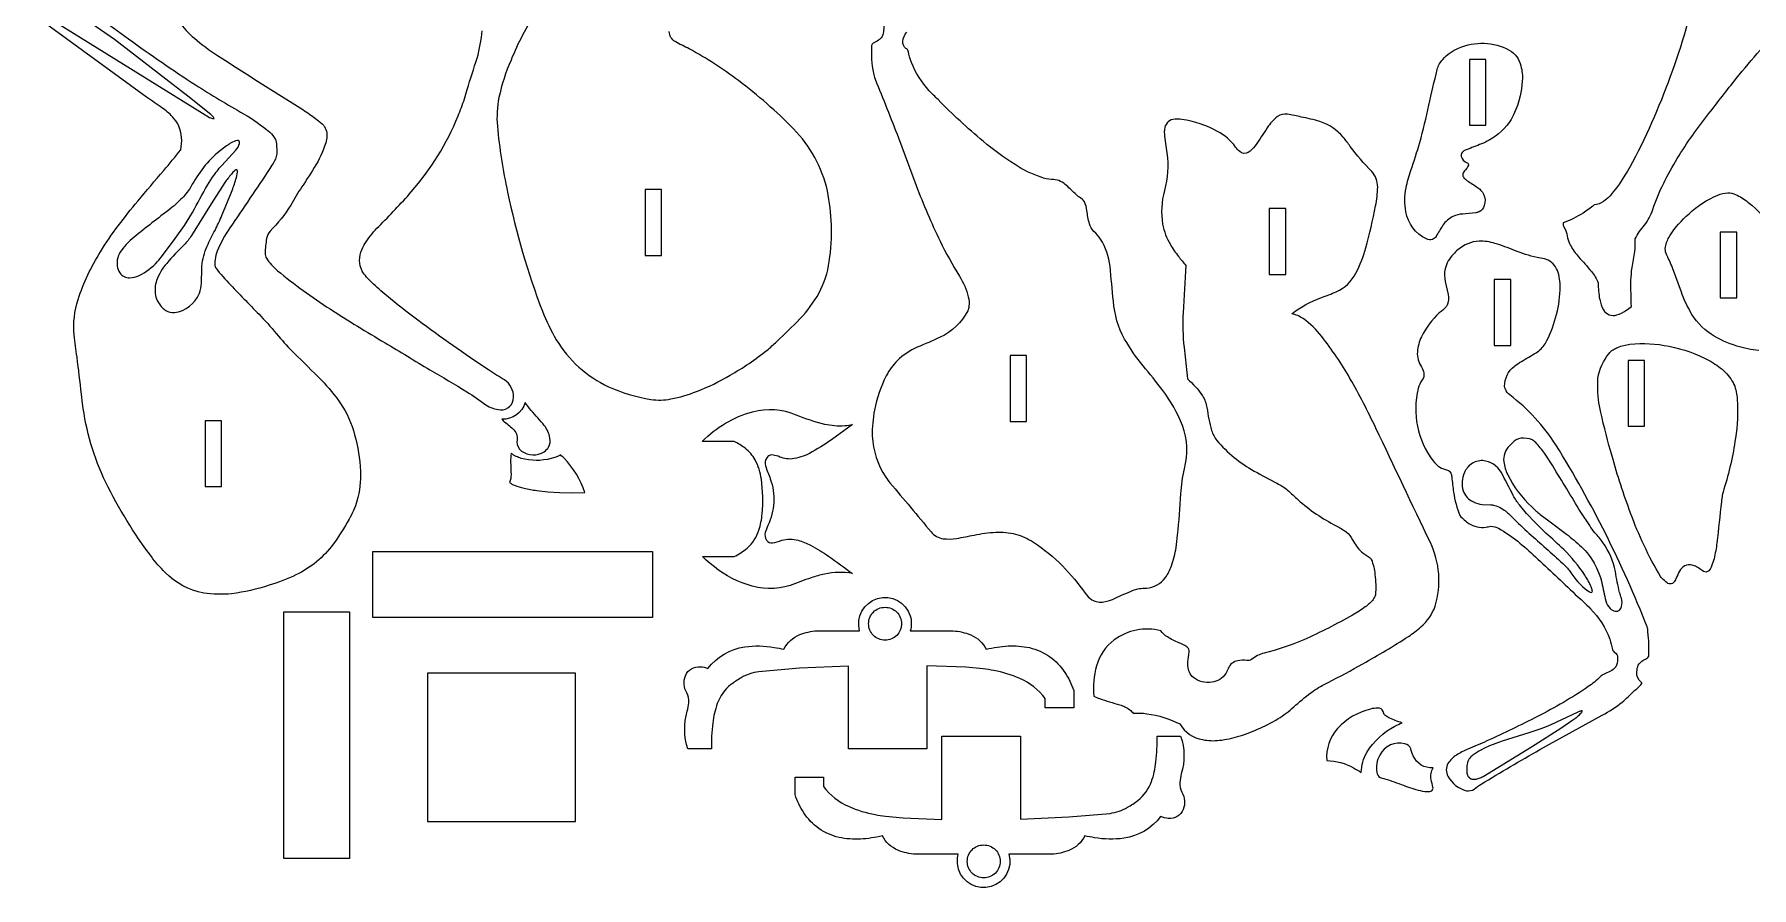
# Model space of a CAD drawing. Extents: x 32.4 to 58.1, y 34.3 to 60.7.
# Drawn here: x 33.59 to 46.64, y 34.32 to 40.8 of the extents above; entities that cross this region are included whole.
import ezdxf

# ---------------------------------------------------------------- set-up
doc = ezdxf.new("R2010")
doc.units = 0
doc.header["$MEASUREMENT"] = 0
doc.layers.get('0').update_dxf_attribs({"linetype": 'CONTINUOUS'})

msp = doc.modelspace()

# ---------------------------------------------------------------- linework, layer by layer
for points in [[(46.24, 41.259, -0.06998), (45.734, 39.833, -0.054587), (45.563, 39.578, -0.060533), (45.513, 39.533, -0.121482), (45.442, 39.508, -0.017862), (45.358, 39.446, -0.052111), (45.206, 39.372, 0.084045), (45.208, 39.346), (45.223, 39.319, -0.07001), (45.24, 39.258, 0.083688), (45.262, 39.2, 0.054453), (45.324, 39.113, -0.011189), (45.421, 39.002, -0.080114), (45.473, 38.916, 0.047416), (45.484, 38.789, 0.07289), (45.513, 38.711, 0.34604), (45.615, 38.672, 0.088409), (45.684, 38.707, 0.023316), (45.725, 38.737, -0.012067), (45.722, 38.933, -0.027321), (45.73, 39.033, 0.002834), (45.75, 39.154, 0.056011), (45.753, 39.25, -0.071074), (45.825, 39.354, 0.082801), (45.888, 39.473, -0.039303), (45.971, 39.673, -0.041317), (46.191, 40.038, -0.01279), (46.312, 40.199, -0.002575), (46.522, 40.469, -0.004557), (46.704, 40.685, 0.037227)], [(33.847, 41.083, -0.012383), (34.302, 40.77, 0.01223), (34.811, 40.42, 0.014301), (35.176, 40.201, -0.042411), (35.375, 40.061, -0.088325), (35.418, 40.006, -0.076044), (35.423, 39.987, -0.015369), (35.43, 39.918, -0.136441), (35.408, 39.837, -0.018535), (35.375, 39.784, -0.004199), (35.072, 39.334, 0.056207), (34.976, 39.156, 0.042412), (34.959, 39.094, 0.058848), (34.96, 39.037, 0.101927), (34.964, 39.029, 0.020438), (35.077, 38.9, 0.001728), (35.308, 38.662, -0.020685), (35.442, 38.51, 0.02085), (35.561, 38.381, -0.00626), (35.768, 38.176, -0.039956), (35.913, 38, -0.082891), (36.02, 37.762, -0.058029), (36.065, 37.486, -0.073607), (36.038, 37.258, -0.06477), (35.978, 37.12, -0.025886), (35.858, 36.931, -0.122847), (35.574, 36.697, -0.042927), (35.37, 36.618, -0.04576), (35.085, 36.554, -0.066833), (34.873, 36.559, -0.15539), (34.58, 36.716, -0.040173), (34.475, 36.836, -0.047028), (34.129, 37.4, -0.081292), (33.952, 38), (33.943, 38.07, 0.005529), (33.91, 38.352, -0.015685), (33.888, 38.52, -0.097684), (33.918, 38.79, -0.061349), (34.088, 39.152, -0.026208), (34.224, 39.35, -0.013982), (34.372, 39.537, -0.00225), (34.569, 39.77, 0.007118), (34.698, 39.926, 0.158315), (34.681, 40.113, 0.086471), (34.636, 40.178, 0.049518), (34.556, 40.246, -0.002364), (34.439, 40.327), (33.586, 40.947, -0.234918)], [(34.684, 40.901, 0.053471), (34.802, 40.774, 0.031193), (34.978, 40.644, 0.005735), (35.627, 40.232, -0.016271), (35.724, 40.164, -0.02397), (35.773, 40.124, -0.055798), (35.791, 40.103, -0.188357), (35.807, 40.006, -0.075838), (35.726, 39.813, -0.013639), (35.619, 39.646, 0.016874), (35.535, 39.507, -0.05711), (35.377, 39.309, 0.143129), (35.351, 39.254, 0.024664), (35.339, 39.14, 0.147362), (35.35, 39.103, 0.073921), (35.435, 39.008, 0.029468), (35.833, 38.718, 0.010233), (36.252, 38.46, -0.002494), (36.592, 38.255, -0.00755), (36.874, 38.088, -0.015708), (37.017, 37.99, 0.136557), (37.129, 37.951, 0.202531), (37.199, 37.978, 0.202531), (37.228, 38.047, 0.257056), (37.16, 38.178, -0.018466), (37.037, 38.255, -0.011831), (36.5, 38.632, -0.012523), (36.263, 38.819, -0.011359), (36.15, 38.919, -0.059781), (36.077, 39.005, -0.219913), (36.075, 39.168, -0.052083), (36.107, 39.228, -0.045968), (36.203, 39.344, 0.014814), (36.451, 39.607, 0.082566), (36.807, 40.184, 0.009935), (36.855, 40.313, 0.020498), (36.875, 40.385, 0.001991), (36.951, 40.624, 0.048804), (36.99, 40.832, 0.041593)], [(37.404, 40.978, 0.052119), (37.209, 40.609, 0.048738), (37.117, 40.324, 0.069553), (37.105, 40.107, 0.030199), (37.183, 39.605, 0.039197), (37.447, 38.702, 0.040842), (37.553, 38.484, 0.148619), (37.95, 38.127, 0.064931), (38.272, 38.03, 0.081587), (38.424, 38.034, 0.051308), (38.62, 38.091, 0.041327), (38.874, 38.214, 0.039479), (39.156, 38.405, 0.020029), (39.227, 38.469, 0.008735), (39.405, 38.642, 0.066326), (39.55, 38.839, 0.084353), (39.628, 39.078, 0.046386), (39.644, 39.358, 0.044458), (39.614, 39.614, 0.138648), (39.356, 40.087, 0.036036), (38.938, 40.453, 0.03862), (38.563, 40.694, -0.013076), (38.456, 40.749, -0.256246), (38.412, 40.825, -0.097939)], [(40.042, 40.872, -0.140348), (40.029, 40.787, -0.115718), (40.003, 40.759, -0.016804), (39.962, 40.736, 0.169919), (39.95, 40.72, 0.066528), (39.963, 40.509, 0.032101), (39.977, 40.464, -0.004185), (40.154, 40.017), (40.289, 39.656, 0.022577), (40.47, 39.233, 0.024484), (40.618, 38.967, -0.074094), (40.685, 38.81, -0.078605), (40.69, 38.739, -0.085388), (40.68, 38.703, -0.157876), (40.471, 38.502, -0.015027), (40.296, 38.427, 0.088726), (40.146, 38.325, 0.077435), (40.061, 38.21, 0.071898), (39.972, 37.949, 0.056234), (39.955, 37.753, 0.136048), (40.057, 37.44, 0.025751), (40.089, 37.396, -0.003037), (40.402, 37.024, 0.185472), (40.495, 36.972, 0.073927), (40.596, 36.974, 0.013651), (40.729, 37, -0.038402), (40.894, 37.021, -0.065435), (41.044, 37.007, -0.074086), (41.18, 36.945, -0.057981), (41.4, 36.765, -0.041948), (41.574, 36.557, 0.096682), (41.625, 36.508, 0.175819), (41.716, 36.492, 0.069264), (41.8, 36.519, -0.013037), (41.934, 36.578, -0.098865), (42.039, 36.597, 0.227542), (42.183, 36.676, 0.073116), (42.229, 36.766, 0.049065), (42.264, 36.904, 0.014524), (42.276, 37, 0.010672), (42.301, 37.313, -0.035374), (42.327, 37.503, 0.162658), (42.312, 37.832, 0.071378), (42.163, 38.098, 0.01417), (42.013, 38.286, -0.039248), (41.873, 38.489, -0.109259), (41.788, 38.776, -0.001575), (41.762, 39.042, 0.109601), (41.69, 39.248, 0.058406), (41.64, 39.306, -0.106958), (41.606, 39.365, -0.051112), (41.587, 39.465, 0.085943), (41.567, 39.531, 0.137702), (41.53, 39.567, -0.033512), (41.496, 39.594, 0.015383), (41.421, 39.664, 0.194987), (41.317, 39.701, -0.062122), (41.238, 39.719, -0.062368), (41.04, 39.814, -0.032152), (40.797, 39.992, -0.022879), (40.455, 40.308, -0.008273), (40.387, 40.376, -0.088822), (40.253, 40.591, -0.053829), (40.229, 40.675, 0.220538), (40.211, 40.697, -0.271521), (40.187, 40.751, -0.178558), (40.218, 40.82, -0.118018)], [(46.693, 38.402, -0.057275), (46.527, 38.436, -0.071349), (46.331, 38.525, -0.124192), (46.17, 38.703, -0.041646), (46.105, 38.845), (46.037, 39.031, 0.018014), (45.989, 39.139, -0.131984), (45.984, 39.189, -0.094232), (46.017, 39.273, -0.073047), (46.163, 39.441, -0.082455), (46.382, 39.583, -0.081448), (46.458, 39.6, -0.11459), (46.517, 39.587, -0.066452), (46.61, 39.53, -0.086175), (46.814, 39.304, -0.060101)]]:
    msp.add_lwpolyline(points, format="xyb")
for points in [[(34.753, 40.334), (34.194, 40.764), (34.016, 40.89), (33.856, 40.996, 0.027276), (33.74, 41.061, 0.025132), (33.686, 41.083, 0.246844), (33.616, 41.069, 0.338963), (33.609, 41.029, 0.098868), (33.645, 40.979, 0.047204), (33.737, 40.905), (34.916, 40.173, 0.053158), (34.949, 40.164, 0.332463), (34.952, 40.166, 0.203211), (34.947, 40.175, 0.037616), (34.926, 40.195)], [(44.456, 39.766, 0.201448), (44.443, 39.735, 0.182615), (44.458, 39.709, 0.048163), (44.478, 39.692, -0.017302), (44.556, 39.64, -0.106652), (44.602, 39.59, -0.208465), (44.606, 39.504, -0.238412), (44.567, 39.456, -0.071048), (44.542, 39.449, -0.020422), (44.443, 39.439, 0.086864), (44.369, 39.421, 0.119227), (44.292, 39.354, 0.008309), (44.241, 39.269, -0.119266), (44.213, 39.245, -0.195748), (44.167, 39.25, -0.245914), (44.011, 39.457, -0.096477), (44.013, 39.638, -0.041475), (44.049, 39.77, 0.007767), (44.117, 39.983, 0.014412), (44.186, 40.266, -0.001853), (44.248, 40.536, -0.11905), (44.291, 40.614, -0.116234), (44.412, 40.7, -0.226367), (44.797, 40.685, -0.206383), (44.885, 40.565, -0.082071), (44.896, 40.451, -0.112914), (44.812, 40.158, -0.121606), (44.643, 40, -0.029837), (44.586, 39.972, -0.006524), (44.469, 39.927, 0.099306), (44.438, 39.906, 0.238744), (44.432, 39.877, 0.267261), (44.476, 39.829, -0.402861), (44.486, 39.81, -0.090508)], [(42.338, 39.049, -0.005192), (42.318, 38.69, 0.040364), (42.325, 38.424), (42.342, 38.282, -0.013822), (42.35, 38.187, -0.066446), (42.465, 38.058, -0.095429), (42.499, 37.968, 0.03458), (42.534, 37.795, 0.087039), (42.573, 37.719, 0.089503), (42.858, 37.486, 0.007519), (43.031, 37.393, -0.04621), (43.112, 37.341, -0.011476), (43.192, 37.267, 0.061893), (43.481, 37.07, -0.031087), (43.556, 37.025, -0.123813), (43.605, 36.963, 0.080509), (43.673, 36.873, 0.042425), (43.732, 36.831, -0.14463), (43.748, 36.814, -0.077169), (43.776, 36.7, -0.053784), (43.779, 36.546, -0.122168), (43.763, 36.511, -0.062647), (43.702, 36.454, -0.037068), (43.606, 36.392, -0.024393), (43.234, 36.203, -0.042734), (42.933, 36.103, 0.116168), (42.838, 36.054, -0.161787), (42.801, 36.047, 0.064963), (42.733, 36.045, 0.243564), (42.661, 35.989, -0.042897), (42.642, 35.947, -0.213048), (42.536, 35.882, -0.205086), (42.396, 35.917, -0.206603), (42.354, 36.005, -0.035713), (42.354, 36.035, -0.018705), (42.363, 36.112, 0.104334), (42.362, 36.132, 0.105457), (42.345, 36.15, 0.067315), (42.286, 36.181, -0.040494), (42.198, 36.225, -0.100922), (42.149, 36.273, 0.220634), (41.794, 36.203, 0.165031), (41.659, 36.005, 0.090437), (41.639, 35.776, 0.037949), (41.683, 35.757, 0.016013), (41.836, 35.71, -0.085591), (41.912, 35.672, -0.05419), (41.938, 35.646, -0.0549), (42.043, 35.642, -0.086619), (42.293, 35.564, 0.220654), (42.466, 35.445, 0.078704), (42.594, 35.44, 0.050029), (42.742, 35.471, 0.064092), (43.055, 35.614, 0.047455), (43.173, 35.706, -0.030573), (43.306, 35.814, -0.031097), (43.419, 35.88, 0.018267), (43.684, 36.022, 0.017584), (44.03, 36.229, 0.027586), (44.125, 36.301, 0.12305), (44.234, 36.46, 0.186256), (44.197, 36.942, -0.000508), (43.783, 37.812, 0.018696), (43.586, 38.19, 0.035354), (43.371, 38.509, 0.065465), (43.231, 38.644, 0.096463), (43.143, 38.681, -0.06976), (43.369, 38.805, 0.011851), (43.482, 38.848, 0.168725), (43.631, 38.99, 0.051135), (43.706, 39.181, 0.01948), (43.781, 39.501, 0.039038), (43.797, 39.644, 0.178475), (43.752, 39.763, -0.034457), (43.588, 39.952, 0.021962), (43.535, 40.023, 0.137774), (43.358, 40.141, 0.031602), (43.215, 40.176, 0.00712), (43.111, 40.198, 0.189697), (43.034, 40.179, 0.082559), (42.957, 40.094, -0.009705), (42.865, 39.957, -0.099427), (42.812, 39.907, -0.318624), (42.748, 39.913, -0.072566), (42.717, 39.948, 0.106226), (42.579, 40.067, 0.093936), (42.309, 40.157, 0.05247), (42.24, 40.158, 0.333826), (42.176, 40.082, 0.048223), (42.175, 40.049, 0.00308), (42.195, 39.903, -0.093037), (42.176, 39.617, 0.111204), (42.162, 39.361, 0.09018), (42.221, 39.207, 0.033486), (42.283, 39.116, 0.01282)], [(34.56, 39.124), (34.657, 39.252), (34.726, 39.351), (34.788, 39.451, -0.006566), (34.902, 39.659), (34.941, 39.719, -0.029747), (35.01, 39.808), (35.116, 39.923, 0.113674), (35.146, 39.976, 0.508441), (35.128, 39.998, 0.113243), (35.081, 39.979, 0.027645), (35.047, 39.956), (34.978, 39.903, 0.065161), (34.858, 39.774, 0.025705), (34.764, 39.628, -0.059302), (34.687, 39.538, -0.018791), (34.634, 39.49, 0.00429), (34.36, 39.277, 0.063168), (34.245, 39.16, 0.183138), (34.215, 39.045, 0.107723), (34.235, 38.991, 0.25072), (34.31, 38.955, 0.103439), (34.382, 38.972, 0.102437), (34.521, 39.078, 0.02386)], [(34.584, 38.707, 0.18774), (34.65, 38.691, 0.276516), (34.84, 38.837, 0.069667), (34.855, 38.914, 0.007557), (34.86, 39.043, -0.081884), (34.899, 39.195, -0.018454), (34.959, 39.315, 0.011487), (35.011, 39.427), (35.085, 39.605, 0.015783), (35.118, 39.704, 0.029377), (35.13, 39.757, 0.096755), (35.128, 39.772, 0.240402), (35.123, 39.776, 0.240402), (35.116, 39.774, 0.09196), (35.09, 39.749, 0.027685), (35.039, 39.685), (34.942, 39.537), (34.78, 39.275, -0.047236), (34.724, 39.205, 0.018186), (34.592, 39.064, 0.091777), (34.515, 38.935, 0.129461), (34.507, 38.82, 0.1538), (34.56, 38.727, 0.029444)], [(44.372, 39.134, 0.137365), (44.309, 39.022, 0.098613), (44.31, 38.925), (44.332, 38.827, -0.144331), (44.327, 38.753, -0.06957), (44.314, 38.731, -0.048331), (44.265, 38.687, 0.093174), (44.129, 38.506, 0.080864), (44.098, 38.392, 0.172237), (44.13, 38.278, -0.069705), (44.147, 38.231, -0.221879), (44.134, 38.178, 0.090477), (44.104, 38.113, 0.222831), (44.216, 37.565, 0.07692), (44.268, 37.516, 0.069311), (44.327, 37.493, -0.227253), (44.352, 37.471, -0.076008), (44.36, 37.442, 0.009059), (44.373, 37.325, 0.057789), (44.422, 37.147, 0.05479), (44.49, 37.087, 0.180635), (44.619, 37.06, 0.026573), (44.656, 37.066, -0.137646), (44.715, 37.051, -0.04216), (44.861, 36.952, -0.018517), (44.995, 36.835, -0.004389), (45.298, 36.549, -0.016031), (45.415, 36.44, -0.100155), (45.561, 36.209, -0.032915), (45.581, 36.13, 0.185182), (45.6, 36.106, -0.251556), (45.62, 36.072, -0.079899), (45.612, 36.012, -0.185993), (45.576, 35.971), (45.513, 35.941, 0.059131), (45.488, 35.922, -0.047038), (45.397, 35.848, -0.033165), (45.011, 35.621, -0.01283), (44.626, 35.435, -0.009603), (44.481, 35.373, 0.028891), (44.395, 35.328, 0.104239), (44.331, 35.264, 0.270856), (44.331, 35.167, 0.213908), (44.471, 35.057, 0.198089), (44.53, 35.07, -0.023847), (44.584, 35.107, -0.010081), (45.03, 35.369), (45.504, 35.63, 0.039102), (45.655, 35.73, 0.027317), (45.742, 35.811, 0.01784), (45.803, 35.868, 0.285859), (45.804, 35.876, 0.061407), (45.785, 35.898, -0.224279), (45.768, 35.977, -0.105896), (45.783, 36.02, -0.133514), (45.833, 36.057, 0.223868), (45.857, 36.08, 0.11803), (45.857, 36.094, 0.025275), (45.856, 36.214), (45.85, 36.266, 0.08295), (45.845, 36.301, 0.045035), (45.152, 37.684, 0.084456), (44.802, 38.064, -0.114798), (44.767, 38.108, -0.070697), (44.761, 38.13, -0.234841), (44.836, 38.282, -0.04252), (44.889, 38.319, 0.007956), (45.001, 38.385, 0.107084), (45.07, 38.453, 0.109059), (45.184, 38.861, 0.08219), (45.168, 38.995, 0.198336), (45.093, 39.088, 0.056768), (45.064, 39.099, 0.014579), (45.008, 39.109, -0.041079), (44.837, 39.162, 0.020445), (44.688, 39.216, 0.075262), (44.568, 39.233, 0.172525), (44.405, 39.166, 0.030369)], [(46.055, 36.652, -0.198409), (46.028, 36.629, -0.209662), (45.996, 36.637, -0.048985), (45.957, 36.671, -0.044552), (45.947, 36.684, -0.046471), (45.719, 37.166, -0.02168), (45.578, 37.6, -0.01391), (45.492, 37.932, -0.049436), (45.469, 38.129, -0.02277), (45.471, 38.192, -0.128545), (45.555, 38.38, -0.128375), (45.622, 38.426, -0.063428), (45.714, 38.449, -0.079199), (46.012, 38.434, -0.076106), (46.317, 38.326, -0.04988), (46.427, 38.248, -0.094371), (46.505, 38.144, -0.085385), (46.53, 38.03, -0.054876), (46.516, 37.735, -0.041249), (46.428, 37.349, 0.045548), (46.409, 37.253, -0.003353), (46.375, 36.94, -0.032609), (46.353, 36.82, -0.024601), (46.335, 36.764, -0.075077), (46.314, 36.729, -0.349079), (46.272, 36.723, 0.054701), (46.202, 36.767, 0.374033), (46.099, 36.737, 0.047324), (46.071, 36.685, -0.021693)], [(37.14, 37.88, 0.092345), (37.16, 37.859, -0.045442), (37.231, 37.798, -0.239577), (37.254, 37.709, 0.265933), (37.289, 37.638, 0.310974), (37.461, 37.633, 0.092102), (37.495, 37.668, 0.193938), (37.504, 37.737, 0.125558), (37.462, 37.832, 0.018138), (37.363, 37.946, -0.03528), (37.316, 38.007, -0.344198)], [(38.663, 37.711, -0.13128), (39.045, 37.937, -0.164735), (39.375, 37.914, 0.042539), (39.592, 37.843, 0.067576), (39.746, 37.831, 0.031286), (39.805, 37.84), (39.646, 37.724, -0.034526), (39.477, 37.62, -0.087948), (39.345, 37.578, -0.130549), (39.239, 37.598, 0.068799), (39.19, 37.608, 0.250149), (39.154, 37.587, 0.265347), (39.143, 37.525, 0.009207), (39.18, 37.427, -0.197972), (39.161, 37.072, 0.017339), (39.142, 37.018, 0.239261), (39.152, 36.962, 0.308513), (39.197, 36.94, 0.063931), (39.268, 36.96, -0.150835), (39.391, 36.96, -0.052495), (39.486, 36.923, -0.027707), (39.622, 36.84, -0.006095), (39.805, 36.707, 0.106948), (39.593, 36.703, 0.029634), (39.49, 36.675, 0.009975), (39.332, 36.616, -0.161924), (39.003, 36.623, -0.095585), (38.723, 36.783, -0.02086), (38.665, 36.836, -0.001534), (38.905, 36.836, 0.055758), (39.004, 36.9, 0.140714), (39.093, 37.037, 0.056474), (39.118, 37.161, 0.056712), (39.112, 37.424, 0.085731), (39.065, 37.571, 0.1003), (38.988, 37.659, 0.04357), (38.905, 37.711)], [(44.797, 37.676, 0.235958), (44.755, 37.556, 0.083541), (44.785, 37.458, 0.093093), (44.968, 37.213, 0.018265), (45.031, 37.157), (45.097, 37.107), (45.231, 37.007, -0.026097), (45.345, 36.91, -0.142852), (45.5, 36.639, 0.015115), (45.531, 36.499, 0.119757), (45.563, 36.441, 0.159155), (45.602, 36.421, 0.388891), (45.651, 36.457, 0.134739), (45.649, 36.519, 0.014104), (45.635, 36.563, -0.019506), (45.604, 36.723, 0.100918), (45.509, 36.942, 0.016972), (45.448, 37.017, -0.01824), (45.408, 37.071), (45.34, 37.174, 0.001829), (45.127, 37.525), (45.064, 37.621, 0.045371), (44.998, 37.703, 0.051541), (44.973, 37.722, 0.132333), (44.885, 37.735, 0.169739), (44.819, 37.699, 0.01339)], [(37.211, 37.619, 0.045112), (37.205, 37.554, -0.014033), (37.209, 37.459, -0.102639), (37.198, 37.4, 0.095299), (37.236, 37.378, 0.034301), (37.308, 37.356, 0.017894), (37.405, 37.338), (37.488, 37.329), (37.578, 37.323), (37.673, 37.321), (37.771, 37.323, 0.108204), (37.612, 37.584, 0.029236), (37.584, 37.608, -0.07415), (37.513, 37.581, -0.13248), (37.287, 37.582, -0.079542)], [(44.506, 37.538, 0.139128), (44.456, 37.474, 0.182858), (44.446, 37.336, 0.214725), (44.524, 37.252, 0.085602), (44.591, 37.233), (44.656, 37.23, -0.145048), (44.759, 37.189, -0.045237), (44.821, 37.134, 0.017214), (44.948, 37.012, -0.005358), (45.203, 36.784, -0.038898), (45.258, 36.725, 0.097392), (45.394, 36.576, 0.094362), (45.419, 36.564, 0.548858), (45.428, 36.577, 0.074103), (45.42, 36.605, 0.047071), (45.37, 36.696, 0.053381), (45.212, 36.889, 0.005933), (45.075, 37.015), (44.996, 37.093), (44.929, 37.164), (44.874, 37.229, -0.046173), (44.827, 37.3, 0.008622), (44.735, 37.477, 0.241275), (44.596, 37.565, 0.169129)], [(39.773, 36.004), (39.403, 35.988), (39.092, 35.961, 0.102483), (38.959, 35.915, 0.030798), (38.88, 35.863, 0.139465), (38.777, 35.719, 0.060495), (38.742, 35.571, 0.031206), (38.732, 35.374), (38.554, 35.374, -0.156951), (38.549, 35.661, 0.035578), (38.561, 35.726, 0.137117), (38.545, 35.801, -0.223674), (38.534, 35.931, -0.331303), (38.649, 35.999, -0.077138), (38.706, 35.986, -0.196319), (38.985, 36.15, -0.079419), (39.209, 36.146, -0.019512), (39.283, 36.132, -0.181611), (39.404, 36.243, -0.078015), (39.535, 36.272), (39.859, 36.271, -0.41005), (39.995, 36.517, -0.41005), (40.243, 36.385, -0.144543), (40.244, 36.271), (40.569, 36.272, -0.081979), (40.704, 36.241, -0.173708), (40.821, 36.132, -0.044695), (40.988, 36.157, -0.060734), (41.151, 36.144, -0.194036), (41.419, 35.956, -0.061207), (41.486, 35.819), (41.486, 35.687), (41.27, 35.687), (41.27, 35.757, 0.131695), (41.076, 35.91, 0.059214), (40.878, 35.97, 0.014861), (40.797, 35.983), (40.665, 35.996), (40.37, 36.007), (40.37, 35.374), (39.773, 35.374)], [(39.927, 36.326, -0.414214), (40.052, 36.451, -0.414214), (40.177, 36.326, -0.414214), (40.052, 36.201, -0.414214)], [(43.982, 35.573, -0.043883), (43.881, 35.611, -0.052811), (43.852, 35.631, -0.1331), (43.838, 35.659, 0.345349), (43.798, 35.685, 0.068922), (43.741, 35.677, 0.14651), (43.492, 35.531, 0.199328), (43.409, 35.286, -0.126383), (43.614, 35.23, -0.026389), (43.672, 35.195, -0.13535), (43.715, 35.348, -0.137086), (43.928, 35.548, -0.025124)], [(41.081, 34.842), (41.45, 34.858), (41.762, 34.885, 0.102483), (41.894, 34.931, 0.030798), (41.974, 34.983, 0.139462), (42.077, 35.127, 0.060495), (42.111, 35.275, 0.031206), (42.121, 35.472), (42.299, 35.472, -0.156951), (42.304, 35.185, 0.035578), (42.293, 35.12, 0.137117), (42.309, 35.045, -0.223674), (42.319, 34.915, -0.331303), (42.205, 34.847, -0.077105), (42.147, 34.86, -0.196315), (41.868, 34.696, -0.079419), (41.645, 34.7, -0.019512), (41.571, 34.714, -0.181611), (41.449, 34.603, -0.078015), (41.318, 34.574), (40.994, 34.575, -0.410051), (40.858, 34.329, -0.410051), (40.611, 34.461, -0.144527), (40.609, 34.575), (40.285, 34.574, -0.081973), (40.149, 34.605, -0.173707), (40.032, 34.714, -0.044693), (39.865, 34.689, -0.060736), (39.702, 34.702, -0.194036), (39.434, 34.89, -0.061197), (39.368, 35.027), (39.368, 35.159), (39.583, 35.159), (39.583, 35.09, 0.13169), (39.778, 34.936, 0.059214), (39.976, 34.876, 0.014861), (40.056, 34.863), (40.189, 34.85), (40.484, 34.839), (40.484, 35.472), (41.081, 35.472)], [(44.218, 35.232, -0.330046), (44.067, 35.322, -0.048862), (44.048, 35.376, 0.232262), (44.003, 35.414, 0.352978), (43.813, 35.328, 0.1721), (43.79, 35.196, 0.201612), (43.815, 35.157, 0.11365), (43.832, 35.153, -0.02897), (43.852, 35.148, -0.010854), (43.992, 35.098, 0.022063), (44.12, 35.058, 0.076753), (44.192, 35.051, 0.294353), (44.217, 35.071, 0.116863), (44.217, 35.083, 0.008899), (44.203, 35.142, -0.186082)], [(40.927, 34.52, -0.414214), (40.802, 34.395, -0.414214), (40.677, 34.52, -0.414214), (40.802, 34.645, -0.414214)]]:
    msp.add_lwpolyline(points, format="xyb", close=True)
for points in [[(44.619, 40.613), (44.494, 40.613), (44.494, 40.113), (44.619, 40.113)], [(38.228, 39.125), (38.353, 39.125), (38.353, 39.625), (38.228, 39.625)], [(43.098, 39.48), (42.973, 39.48), (42.973, 38.98), (43.098, 38.98)], [(46.526, 39.302), (46.401, 39.302), (46.401, 38.802), (46.526, 38.802)], [(44.808, 38.941), (44.683, 38.941), (44.683, 38.441), (44.808, 38.441)], [(41.002, 37.863), (41.127, 37.863), (41.127, 38.363), (41.002, 38.363)], [(45.825, 38.326), (45.7, 38.326), (45.7, 37.826), (45.825, 37.826)], [(34.884, 37.368), (35.009, 37.368), (35.009, 37.868), (34.884, 37.868)], [(36.159, 36.874), (38.284, 36.874), (38.284, 36.374), (36.159, 36.374)], [(35.482, 34.542), (35.482, 36.417), (35.982, 36.417), (35.982, 34.542)], [(37.7, 35.949), (36.575, 35.949), (36.575, 34.824), (37.7, 34.824)], [(45.113, 35.558), (45.078, 35.543), (45.037, 35.528), (44.945, 35.498), (44.742, 35.433), (44.647, 35.397), (44.604, 35.378), (44.585, 35.368), (44.566, 35.358), (44.549, 35.348), (44.534, 35.338), (44.527, 35.332), (44.52, 35.327), (44.514, 35.322), (44.508, 35.316), (44.503, 35.311), (44.498, 35.305), (44.493, 35.299), (44.49, 35.294), (44.488, 35.291), (44.486, 35.288), (44.485, 35.285), (44.483, 35.282), (44.482, 35.279), (44.481, 35.276), (44.48, 35.273), (44.48, 35.27), (44.477, 35.258), (44.475, 35.247), (44.474, 35.237), (44.473, 35.227), (44.473, 35.217), (44.473, 35.209), (44.473, 35.201), (44.474, 35.193), (44.475, 35.189), (44.476, 35.186), (44.477, 35.183), (44.478, 35.18), (44.479, 35.177), (44.48, 35.174), (44.481, 35.171), (44.482, 35.168), (44.484, 35.166), (44.486, 35.164), (44.487, 35.161), (44.489, 35.159), (44.491, 35.157), (44.493, 35.156), (44.495, 35.154), (44.497, 35.152), (44.499, 35.151), (44.501, 35.15), (44.504, 35.148), (44.506, 35.147), (44.508, 35.147), (44.511, 35.146), (44.514, 35.145), (44.516, 35.145), (44.519, 35.144), (44.522, 35.144), (44.525, 35.144), (44.528, 35.144), (44.531, 35.144), (44.534, 35.144), (44.54, 35.144), (44.547, 35.146), (44.554, 35.147), (44.561, 35.149), (44.568, 35.152), (44.575, 35.155), (44.583, 35.158), (44.59, 35.162), (44.598, 35.166), (44.967, 35.39), (45.196, 35.537), (45.28, 35.595), (45.31, 35.617), (45.321, 35.626), (45.33, 35.633), (45.341, 35.645), (45.345, 35.65), (45.349, 35.654), (45.35, 35.656), (45.351, 35.657), (45.351, 35.658), (45.352, 35.658), (45.352, 35.659), (45.352, 35.659), (45.352, 35.66), (45.352, 35.66), (45.352, 35.66), (45.352, 35.66), (45.352, 35.661), (45.352, 35.661), (45.352, 35.661), (45.352, 35.661), (45.352, 35.661), (45.352, 35.661), (45.352, 35.661), (45.352, 35.661), (45.352, 35.662), (45.352, 35.662), (45.352, 35.662), (45.352, 35.662), (45.352, 35.662), (45.352, 35.662), (45.352, 35.662), (45.352, 35.662), (45.352, 35.662), (45.352, 35.662), (45.352, 35.662), (45.352, 35.662), (45.352, 35.663), (45.352, 35.663), (45.352, 35.663), (45.351, 35.663), (45.351, 35.663), (45.351, 35.663), (45.351, 35.663), (45.351, 35.663), (45.351, 35.663), (45.351, 35.663), (45.351, 35.663), (45.351, 35.663), (45.351, 35.663), (45.35, 35.663), (45.35, 35.663), (45.35, 35.663), (45.35, 35.663), (45.349, 35.663), (45.349, 35.663), (45.348, 35.663), (45.347, 35.663), (45.346, 35.663), (45.346, 35.663), (45.344, 35.663), (45.342, 35.662), (45.339, 35.661), (45.334, 35.66), (45.328, 35.658), (45.314, 35.652)]]:
    msp.add_lwpolyline(points, close=True)

doc.saveas('drawing.dxf')
